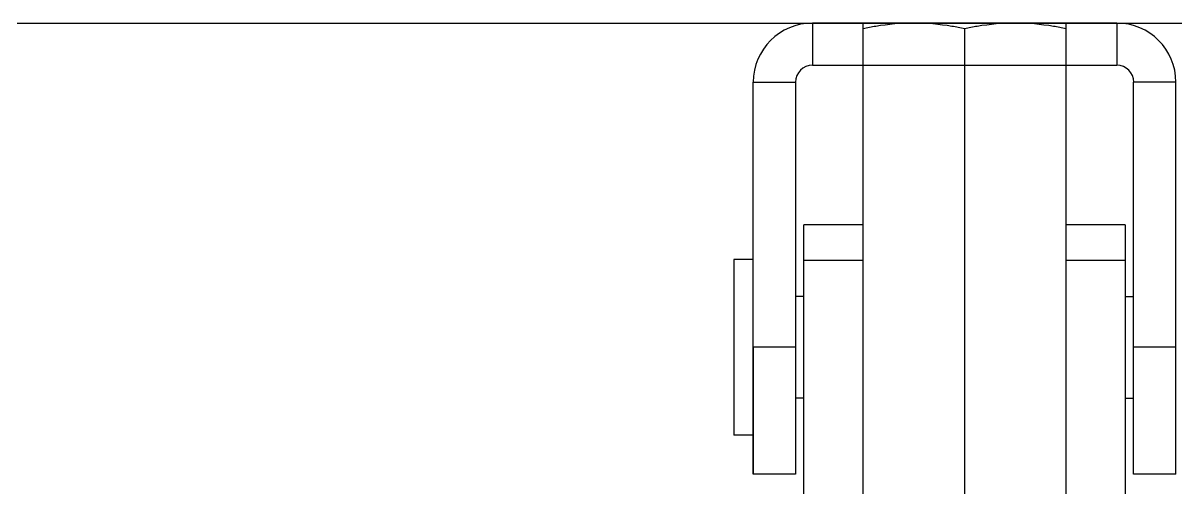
# Model space of a CAD drawing. Extents: x 27938 to 1507990, y 110129 to 923079.
# Drawn here: x 668975 to 670090, y 369088 to 369538 of the extents above; entities that cross this region are included whole.
import ezdxf

# ---------------------------------------------------------------- set-up
doc = ezdxf.new("R2010")
doc.units = 0
doc.header["$LTSCALE"] = 1000
doc.header["$MEASUREMENT"] = 0
doc.layers.add('BZ', color=2, linetype='Continuous')

msp = doc.modelspace()

# ---------------------------------------------------------------- linework, layer by layer
for p, q in [((669738.3, 369537.9), (669738.3, 369497)), ((670032.7, 369537.9), (669738.3, 369537.9)), ((669787.3, 368911.3), (669787.3, 369537.9)), ((669983.6, 369537.9), (669787.3, 369537.9)), ((669885.5, 369532.4), (669885.5, 368916.8)), ((669983.6, 368911.3), (669983.6, 369537.9)), ((670032.7, 369537.9), (670032.7, 369497)), ((670032.7, 369497), (669738.3, 369497)), ((669681, 369101.6), (669681, 369480.7)), ((669681, 369480.7), (669721.9, 369480.7)), ((669721.9, 369480.7), (669721.9, 369320.1)), ((670049, 369101.6), (670049, 369480.7)), ((670089.9, 369480.7), (670049, 369480.7)), ((670089.9, 369101.6), (670089.9, 369480.7)), ((669730.1, 369303.8), (669730.1, 369342.8)), ((669787.3, 369342.8), (669730.1, 369342.8)), ((670040.8, 369342.8), (669983.6, 369342.8)), ((670040.8, 369342.8), (670040.8, 369027.7)), ((669721.9, 369320.1), (669721.9, 369238.4)), ((669681, 369309.2), (669662.2, 369309.2)), ((669662.2, 369309.2), (669662.2, 369139.3)), ((669787.3, 369308.1), (669730.1, 369308.1)), ((670040.8, 369308.1), (669983.6, 369308.1)), ((669730.1, 369258.5), (669730.1, 369303.8)), ((669730.1, 369273.3), (669721.9, 369273.3)), ((670040.8, 369273.3), (670049, 369273.3)), ((669730.1, 369058.5), (669730.1, 369258.5)), ((669787.3, 369259.1), (669787.2, 369259.1)), ((669721.9, 369238.4), (669721.9, 369101.6)), ((669681, 369224.3), (669681, 369101.6)), ((669721.9, 369224.3), (669681, 369224.3)), ((670089.9, 369224.3), (670049, 369224.3)), ((669730.1, 369175.2), (669721.9, 369175.2)), ((670040.8, 369175.2), (670049, 369175.2)), ((669681, 369139.3), (669662.2, 369139.3)), ((669721.9, 369101.6), (669681, 369101.6)), ((670089.9, 369101.6), (670049, 369101.6))]:
    msp.add_line(p, q)
for centre, radius, start, end in [((669738.3, 369480.7), 57.2, 90, 180), ((670032.7, 369480.7), 57.2, 0, 90), ((669738.3, 369480.7), 16.4, 90, 180), ((670032.7, 369480.7), 16.4, 0, 90)]:
    msp.add_arc(centre, radius, start, end)
for points, knots in [([(669836.4, 369537.9), (669824, 369537.9), (669807.5, 369536.3), (669791.4, 369533.3), (669787.3, 369532.4)], [0, 0, 0, 0, 0.749211, 1, 1, 1, 1]), ([(669885.5, 369532.4), (669881.4, 369533.3), (669865.2, 369536.3), (669848.7, 369537.9), (669836.4, 369537.9)], [0, 0, 0, 0, 0.250789, 1, 1, 1, 1]), ([(669934.5, 369537.9), (669922.2, 369537.9), (669905.7, 369536.3), (669889.5, 369533.3), (669885.5, 369532.4)], [0, 0, 0, 0, 0.749211, 1, 1, 1, 1]), ([(669983.6, 369532.4), (669979.5, 369533.3), (669963.4, 369536.3), (669946.9, 369537.9), (669934.5, 369537.9)], [0, 0, 0, 0, 0.250789, 1, 1, 1, 1])]:
    msp.add_open_spline(points, degree=3, knots=knots)
at = {"layer": 'BZ'}
msp.add_line((658050.7, 369537.9), (676122.7, 369537.9), dxfattribs=at)

doc.saveas('drawing.dxf')
